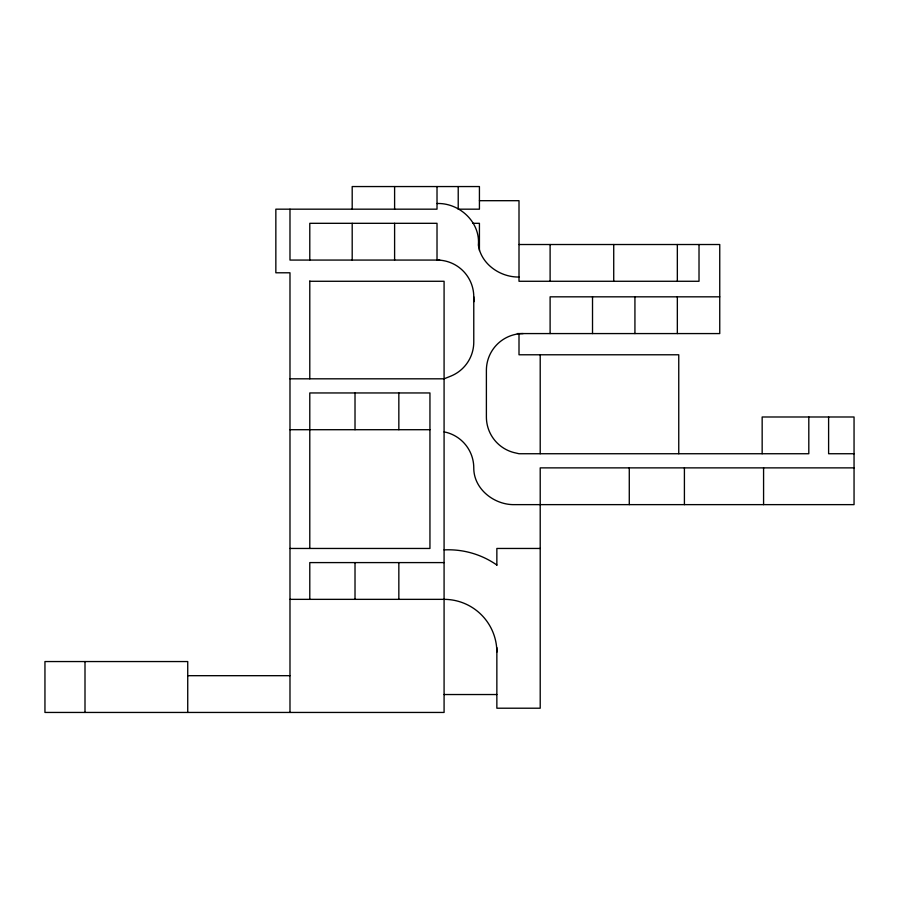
<?xml version="1.0" encoding="UTF-8"?>
<svg xmlns="http://www.w3.org/2000/svg" width="899" height="899" viewBox="0 0 899 899"><rect width="100%" height="100%" fill="white"/><g stroke="black" fill="none" stroke-linecap="round" stroke-linejoin="round"><path stroke-width="1.35" d="M479.425 200.691L519.004 200.691L519.004 281.275L699.017 281.275L699.017 244.517M472.582 223.312L479.425 223.312L479.425 250.54M519.004 244.517L719.751 244.517L719.751 333.574L517.352 333.574M439.746 260.069L289.984 260.069L289.984 209.175M309.784 281.275L444.084 281.275L444.084 712.446L44.95 712.446L44.95 661.552L187.734 661.552L187.734 712.446M719.751 296.827L550.109 296.827L550.109 333.574M289.984 378.816L444.084 378.816L451.073 376.018A36.758 36.758 0 0 0 473.773 342.058L473.773 296.827A36.758 36.758 0 0 0 437.015 260.069L437.015 223.312L309.784 223.312L309.784 260.069M289.984 429.711L429.947 429.711M854.05 453.737L828.608 453.737L828.608 416.99M854.05 467.873L540.209 467.873L540.209 708.21L496.855 708.21L496.855 647.595M289.984 548.457L429.947 548.457L429.947 392.953L309.784 392.953L309.784 548.457M540.209 548.457L496.855 548.457L496.855 565.213M444.084 562.594L309.784 562.594L309.784 599.352M289.984 599.352L444.084 599.352A52.783 52.783 0 0 1 496.855 652.123M187.734 675.688L289.984 675.688M444.084 694.534L496.855 694.534M437.015 203.522C459.333 202.713 480.516 222.075 478.358 245.067C481.122 264.227 500.338 277.364 519.004 277.027M444.084 431.936L446.522 432.419A36.758 36.758 0 0 1 473.773 467.918C473.638 489.157 494.495 505.193 514.767 504.631L854.05 504.631L854.05 416.99L762.161 416.99L762.161 453.737M808.808 416.99L808.808 453.737L519.004 453.737L513.632 452.489A36.758 36.758 0 0 1 486.393 416.99L486.393 370.332A36.758 36.758 0 0 1 523.151 333.574M763.577 467.873L763.577 504.631M684.409 467.873L684.409 504.631M678.756 453.737L678.756 354.779L519.004 354.779L519.004 333.765M677.34 244.517L677.34 281.275M677.34 296.827L677.34 333.574M634.93 296.827L634.93 333.574M629.278 467.873L629.278 504.631M613.725 244.517L613.725 281.275M592.52 296.827L592.52 333.574M550.109 244.517L550.109 281.275M540.209 354.779L540.209 453.737M458.22 186.554L458.22 209.175L479.425 209.175L479.425 186.554L352.194 186.554L352.194 209.175M437.015 186.554L437.015 209.175L275.847 209.175L275.847 272.79L289.984 272.79L289.984 712.446M398.841 392.953L398.841 429.711M398.841 562.594L398.841 599.352M394.605 186.554L394.605 209.175M394.605 223.312L394.605 260.069M355.015 392.953L355.015 429.711M355.015 562.594L355.015 599.352M352.194 223.312L352.194 260.069M309.784 280.994L309.784 378.816M85 661.552L85 712.446M444.084 549.896A84.708 84.708 0 0 1 496.855 565.022M474.088 301.614A36.758 36.758 0 0 1 473.773 296.827"/></g></svg>
